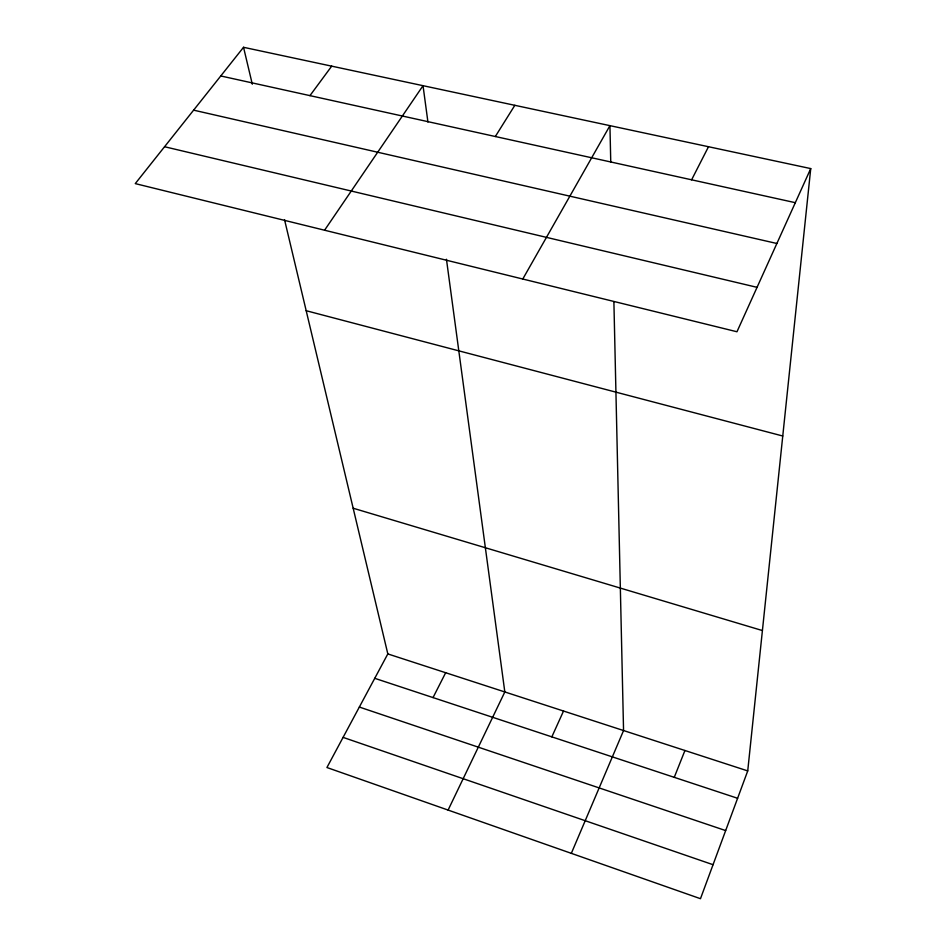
<?xml version="1.0" encoding="UTF-8"?>
<svg xmlns="http://www.w3.org/2000/svg" width="946" height="946" viewBox="0 0 946 946"><rect width="100%" height="100%" fill="white"/><g stroke="black" fill="none" stroke-linecap="round" stroke-linejoin="round"><path stroke-width="1.42" d="M284.521 219.638L387.825 653.923L326.926 767.525L700.478 898.7L747.73 770.907L810.734 168.589L243.536 47.3L135.266 183.607L736.969 331.762L810.734 168.589M674.262 777.34L684.939 750.497M571.325 853.351L623.556 730.548L613.895 301.904M551.837 736.863L563.532 711.037M448.097 810.083L504.821 691.952L446.453 259.263M433.032 697.592L445.672 672.724M691.609 179.811L708.495 146.725M522.783 279.023L609.933 125.652L610.761 162.345M495.326 136.52L514.837 105.313M324.573 230.221L423.028 85.684L427.935 122.069M309.945 95.641L331.703 66.161M220.761 75.964L795.326 202.681M193.611 110.15L776.879 243.489M164.557 146.725L757.048 287.336M306.185 310.714L782.756 436.011M353.177 508.227L762.405 630.556M387.825 653.923L747.73 770.907M374.746 678.317L737.608 798.282M359.35 707.052L725.665 830.576M343.091 737.383L713.048 864.703M243.536 47.3L252.31 84.218"/></g></svg>
